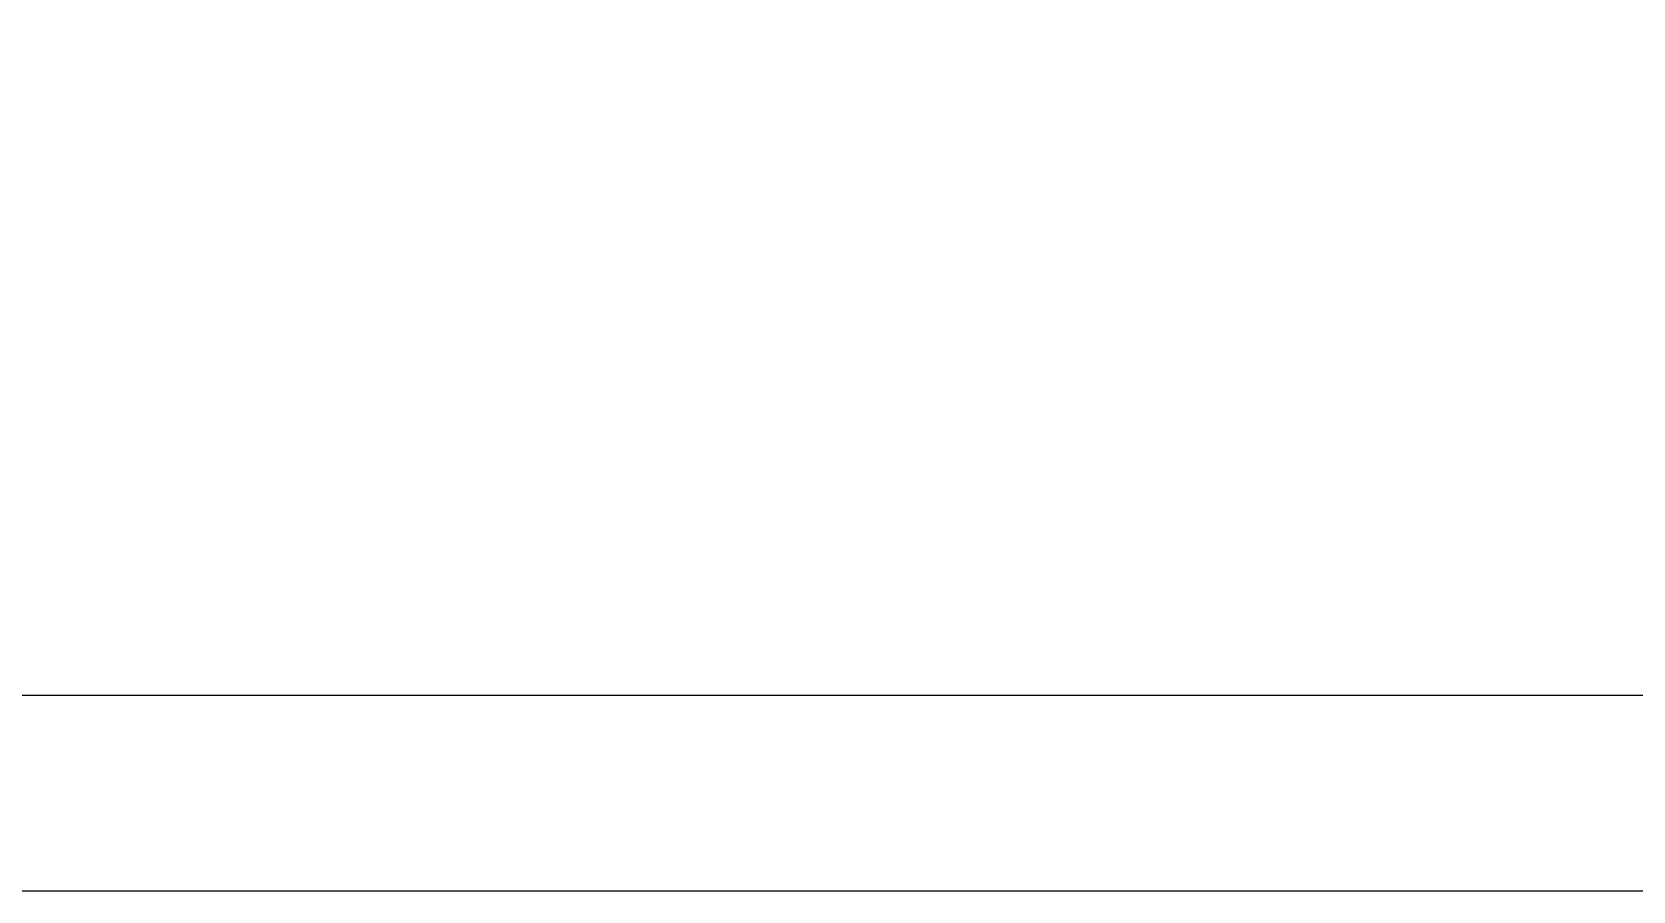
# Model space of a CAD drawing. Header units: millimetres. Extents: x -23600 to 58751, y -29611 to 36794.
# Drawn here: x 14468.7 to 14804.3, y 30751 to 30931 of the extents above; entities that cross this region are included whole.
import ezdxf

# ---------------------------------------------------------------- set-up
doc = ezdxf.new("R2010")
doc.units = ezdxf.units.MM
for name, color, linetype, lineweight in [('A-ANNO-DIMS', 211, 'Continuous', 9), ('A-ANNO-DIMS-100', 211, 'Continuous', 9), ('A-GLAZ', 151, 'Continuous', 9), ('A-WALL', 113, 'Continuous', 9)]:
    doc.layers.add(name, color=color, linetype=linetype, lineweight=lineweight)
doc.styles.add('Arial', font='arial.ttf', dxfattribs={"height": 250})
doc.dimstyles.new('Diagonal_-_2_5mm_Arial', dxfattribs={"dimscale": 304.8, "dimtxt": 255.06485, "dimasz": 0.984252, "dimexe": 0.787402, "dimexo": 0.492126, "dimgap": 0.574147, "dimtad": 1, "dimdec": 0, "dimzin": 0, "dimdsep": 46, "dimtxsty": 'Arial', "dimblk1": 'OBLIQUE', "dimblk2": 'OBLIQUE', "dimsah": 1, "dimcen": 0.09, "dimdle": 0.787402, "dimazin": 0, "dimtfac": 1, "dimtdec": 4, "dimtix": 1, "dimtmove": 0, "dimatfit": 3, "dimfxl": 1, "dimtvp": 1, "dimtfill": 1, "dimtolj": 1, "dimtzin": 0, "dimarcsym": 2})

# ---------------------------------------------------------------- blocks, each defined once
blk = doc.blocks.new('M_Fixed - 0915 x 1220mm-182280-01 - Entry Level')
at = {"layer": 'A-GLAZ', "lineweight": 18}
blk.add_line((-394.5, 123.5), (394.5, 123.5), dxfattribs=at)
blk = doc.blocks.new('DIMBLOCK15-01 - Entry Level')
at = {"layer": 'A-ANNO-DIMS-100'}
for p, q in [((14133.1, 30942.04), (14133.1, 32975.87)), ((15048.1, 30942.04), (15048.1, 32975.87)), ((14133.1, 32735.87), (15048.1, 32735.87)), ((14133.1, 32735.87), (14133.1, 30942.04)), ((15048.1, 32735.87), (15048.1, 30942.04))]:
    blk.add_line(p, q, dxfattribs=at)
at = {"layer": 'A-ANNO-DIMS-100', "lineweight": 35}
for p, q in [((14133.1, 32735.87), (14283.1, 32885.87)), ((15048.1, 32735.87), (15198.1, 32885.87)), ((14133.1, 32735.87), (13983.1, 32585.87)), ((15048.1, 32735.87), (14898.1, 32585.87))]:
    blk.add_line(p, q, dxfattribs=at)
at = {"layer": 'A-ANNO-DIMS-100', "color": 0, "insert": (14302.18, 33235.43), "char_height": 250, "width": 692.2068, "attachment_point": 1, "line_spacing_factor": 0.941778, "style": 'Arial', "bg_fill": 3, "box_fill_scale": 1.25, "bg_fill_color": 9, "bg_fill_true_color": 13158600, "bg_fill_transparency": 0}
blk.add_mtext('915', dxfattribs=at)
blk = doc.blocks.new('_Oblique')
at = {"color": 0, "linetype": 'ByBlock', "lineweight": -2}
blk.add_line((-0.5, -0.5), (0.5, 0.5), dxfattribs=at)

msp = doc.modelspace()

# ---------------------------------------------------------------- linework, layer by layer
at = {"layer": 'A-WALL'}
msp.add_line((14133.1, 30792.04), (15048.1, 30792.04), dxfattribs=at)

# ---------------------------------------------------------------- block references
at = {"layer": 'A-GLAZ'}
msp.add_blockref('M_Fixed - 0915 x 1220mm-182280-01 - Entry Level', (14590.6, 30627.54), dxfattribs=at)

# ---------------------------------------------------------------- next in the draw order: dimensions: what is measured, and where the dimension line sits
at = {"layer": 'A-ANNO-DIMS'}
dim = msp.add_linear_dim(base=(15048.1, 32735.87), p1=(14133.1, 30792.04), p2=(15048.1, 30792.04), dimstyle='Diagonal_-_2_5mm_Arial', override={"dimpost": '<>', "dimfxl": 915}, dxfattribs=at)
dim.commit()
dim.dimension.update_dxf_attribs({"geometry": 'DIMBLOCK15-01 - Entry Level', "text_midpoint": (14590.6, 33038.52)})

doc.saveas('drawing.dxf')
